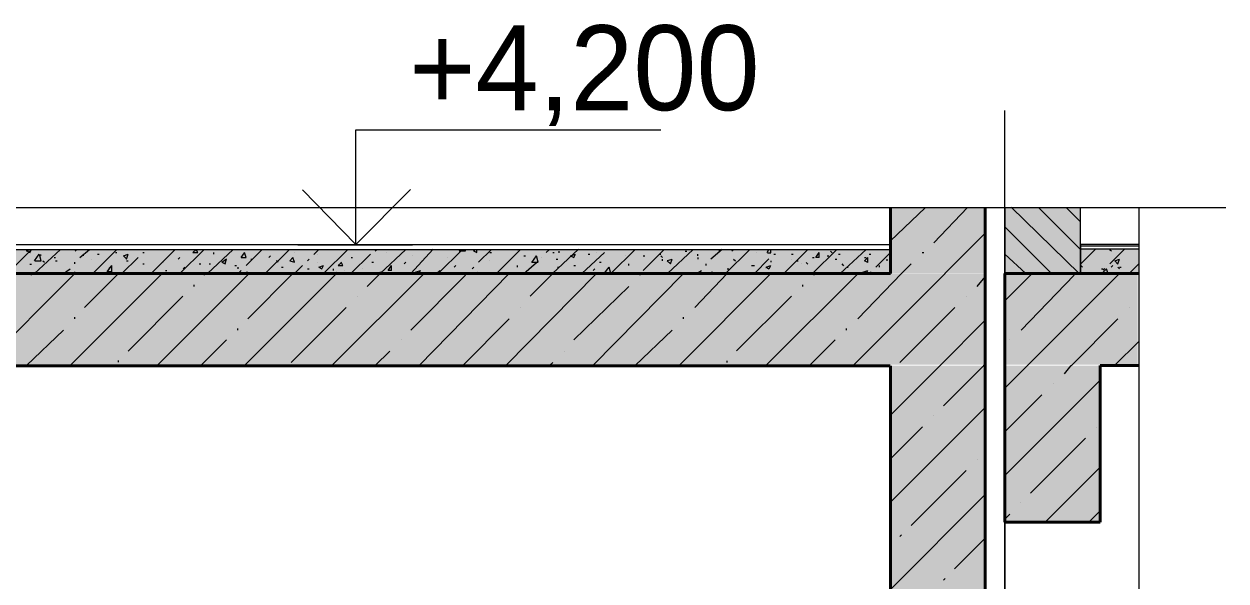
# Model space of a CAD drawing. Header units: millimetres. Extents: x -401725 to 250493, y 305116 to 802890.
# Drawn here: x -375109.752 to -375108.511, y 508956.407 to 508956.982 of the extents above; entities that cross this region are included whole.
import ezdxf

# ---------------------------------------------------------------- set-up
doc = ezdxf.new("R2010")
doc.units = ezdxf.units.MM
doc.layers.add('PDF _Геометрия', color=7, linetype='Continuous', true_color=0x1d1d1d)
doc.layers.add('PDF _Сплошная заливка', color=7, linetype='Continuous', true_color=0xffffff)
doc.layers.add('PDF _Текст', color=7, linetype='Continuous')

msp = doc.modelspace()

# ---------------------------------------------------------------- hatches: boundary and pattern name
at = {"layer": 'PDF _Сплошная заливка', "transparency": 33554559}
h = msp.add_hatch(color=256, dxfattribs=at)
h.paths.add_polyline_path([(-375112.0468, 508956.6303), (-375112.0468, 508956.7243), (-375112.5773, 508956.7243), (-375112.5773, 508956.6303)])
h.paths.add_polyline_path([(-375108.602, 508956.6303), (-375108.602, 508956.7243), (-375108.7403, 508956.7243), (-375108.7403, 508956.6303)])
h.paths.add_polyline_path([(-375108.7603, 508956.6303), (-375108.7603, 508956.7243), (-375109.9019, 508956.7243), (-375109.9019, 508956.6303)])

# ---------------------------------------------------------------- linework, layer by layer
at = {"color": 6, "lineweight": 30}
msp.add_lwpolyline([(-375108.8573, 508956.6292), (-375109.8806, 508956.6295), (-375109.8806, 508956.6009), (-375111.4286, 508955.826), (-375112.0458, 508955.8259)], dxfattribs=at)
at = {"layer": 'PDF _Геометрия', "color": 7, "lineweight": 9}
for points in [[(-375108.7391, 508956.671), (-375108.7391, 508956.8928)], [(-375109.4091, 508956.8727), (-375109.0941, 508956.8727)], [(-375109.409, 508956.7543), (-375109.409, 508956.8727)], [(-375110.5589, 508956.7925), (-375108.5107, 508956.7925)], [(-375109.9005, 508956.7543), (-375108.8572, 508956.7543), (-375108.8572, 508956.7926)], [(-375108.7391, 508956.7244), (-375108.7391, 508956.7928), (-375108.7391, 508953.7227)], [(-375108.6608, 508956.7245), (-375108.6608, 508956.7927)], [(-375108.6008, 508956.7927), (-375108.6008, 508955.2211)], [(-375109.9005, 508956.7492), (-375108.8572, 508956.7492), (-375108.8572, 508956.7543)], [(-375109.6456, 508956.7544), (-375109.5807, 508956.7544)], [(-375109.5807, 508956.7543), (-375109.409, 508956.7543)], [(-375109.4688, 508956.7542), (-375109.3506, 508956.7542)], [(-375108.6008, 508956.7545), (-375108.6609, 508956.7545)], [(-375108.6008, 508956.7527), (-375108.6609, 508956.7527)], [(-375108.6608, 508956.7544), (-375108.6608, 508956.7529)], [(-375108.6608, 508956.7529), (-375108.6608, 508956.7494)], [(-375108.8572, 508956.7243), (-375108.8572, 508956.7492)], [(-375108.6008, 508956.7495), (-375108.6609, 508956.7495)], [(-375108.6608, 508956.7494), (-375108.6608, 508956.7245)], [(-375109.9005, 508956.7243), (-375108.8573, 508956.7243)], [(-375108.7392, 508956.7245), (-375108.6608, 508956.7245)], [(-375108.6609, 508956.7245), (-375108.6008, 508956.7245)], [(-375108.9474, 508956.6294), (-375109.8341, 508956.6294)], [(-375108.8572, 508956.4009), (-375108.8572, 508956.6292)], [(-375108.7391, 508956.611), (-375108.7391, 508956.6326)], [(-375108.7391, 508956.3744), (-375108.7391, 508956.5711)]]:
    msp.add_lwpolyline(points, dxfattribs=at)
at = {"layer": 'PDF _Геометрия', "color": 7, "lineweight": 18}
for points in [[(-375109.409, 508956.7543), (-375109.464, 508956.811)], [(-375109.4091, 508956.7545), (-375109.3525, 508956.8111)]]:
    msp.add_lwpolyline(points, dxfattribs=at)
at = {"layer": 'PDF _Геометрия', "lineweight": 9}
for points in [[(-375108.8574, 508956.7578), (-375108.8208, 508956.7927)], [(-375108.8123, 508956.756), (-375108.7774, 508956.7926)], [(-375108.6624, 508956.7243), (-375108.7324, 508956.7928)], [(-375108.6608, 508956.7494), (-375108.7041, 508956.7927)], [(-375108.6608, 508956.7778), (-375108.6758, 508956.7927)], [(-375108.8008, 508956.7245), (-375108.7592, 508956.7662)], [(-375108.6907, 508956.7245), (-375108.7389, 508956.7727)], [(-375109.7639, 508956.7292), (-375109.744, 508956.7492)], [(-375109.7456, 508956.746), (-375109.7489, 508956.7477), (-375109.7456, 508956.7493)], [(-375109.7456, 508956.7459), (-375109.744, 508956.7492)], [(-375109.7408, 508956.7377), (-375109.7358, 508956.7444)], [(-375109.7407, 508956.7244), (-375109.7141, 508956.7494)], [(-375109.7339, 508956.7376), (-375109.7356, 508956.7442)], [(-375109.7356, 508956.7426), (-375109.7339, 508956.7442)], [(-375109.7206, 508956.7409), (-375109.719, 508956.7409)], [(-375109.6989, 508956.7475), (-375109.6972, 508956.7492)], [(-375109.6939, 508956.741), (-375109.6839, 508956.7493)], [(-375109.6907, 508956.7444), (-375109.6907, 508956.7428)], [(-375109.6807, 508956.7244), (-375109.6557, 508956.7494)], [(-375109.6758, 508956.7444), (-375109.6741, 508956.7444)], [(-375109.6573, 508956.7461), (-375109.6557, 508956.7461)], [(-375109.6506, 508956.7243), (-375109.6339, 508956.7409)], [(-375109.649, 508956.7427), (-375109.644, 508956.7443)], [(-375109.649, 508956.7426), (-375109.6456, 508956.7392)], [(-375109.6457, 508956.7393), (-375109.644, 508956.7443)], [(-375109.6291, 508956.746), (-375109.6274, 508956.746)], [(-375109.6205, 508956.7243), (-375109.5956, 508956.7492)], [(-375109.5924, 508956.7394), (-375109.5907, 508956.7411)], [(-375109.5907, 508956.7244), (-375109.5657, 508956.7493)], [(-375109.5773, 508956.746), (-375109.5723, 508956.746)], [(-375109.5772, 508956.746), (-375109.5739, 508956.7493)], [(-375109.5723, 508956.746), (-375109.5739, 508956.7492)], [(-375109.5622, 508956.7243), (-375109.5356, 508956.7493)], [(-375109.5557, 508956.7444), (-375109.5557, 508956.7461)], [(-375109.5273, 508956.7409), (-375109.5239, 508956.7459)], [(-375109.5273, 508956.741), (-375109.5223, 508956.741)], [(-375109.5223, 508956.741), (-375109.524, 508956.746)], [(-375109.5223, 508956.7327), (-375109.5057, 508956.7494)], [(-375109.5206, 508956.7492), (-375109.5206, 508956.7492)], [(-375109.5025, 508956.7244), (-375109.4774, 508956.7494)], [(-375109.499, 508956.7409), (-375109.4973, 508956.7426)], [(-375109.4773, 508956.7376), (-375109.4739, 508956.741)], [(-375109.4723, 508956.736), (-375109.474, 508956.741)], [(-375109.4723, 508956.7459), (-375109.4723, 508956.7459)], [(-375109.4523, 508956.7442), (-375109.4473, 508956.7493)], [(-375109.4489, 508956.7443), (-375109.4489, 508956.7443)], [(-375109.4425, 508956.7243), (-375109.4174, 508956.7494)], [(-375109.4141, 508956.7245), (-375109.394, 508956.7443)], [(-375109.4139, 508956.7409), (-375109.4123, 508956.7409)], [(-375109.3889, 508956.7477), (-375109.3873, 508956.7493)], [(-375109.384, 508956.7244), (-375109.3574, 508956.7494)], [(-375109.3775, 508956.7462), (-375109.3775, 508956.7462)], [(-375109.3524, 508956.7244), (-375109.3291, 508956.7495)], [(-375109.3506, 508956.7426), (-375109.3506, 508956.7426)], [(-375109.3239, 508956.7243), (-375109.299, 508956.7492)], [(-375109.3139, 508956.741), (-375109.3139, 508956.741)], [(-375109.3025, 508956.7477), (-375109.2957, 508956.7477)], [(-375109.3023, 508956.7476), (-375109.3006, 508956.7493)], [(-375109.2957, 508956.7477), (-375109.2957, 508956.7494)], [(-375109.2874, 508956.7477), (-375109.284, 508956.746)], [(-375109.2873, 508956.7476), (-375109.2857, 508956.7493)], [(-375109.284, 508956.746), (-375109.284, 508956.7494)], [(-375109.2824, 508956.736), (-375109.2691, 508956.7494)], [(-375109.2791, 508956.7495), (-375109.2791, 508956.7495)], [(-375109.2708, 508956.746), (-375109.2691, 508956.746)], [(-375109.2639, 508956.7244), (-375109.2389, 508956.7494)], [(-375109.2522, 508956.7493), (-375109.2522, 508956.7493)], [(-375109.2425, 508956.7478), (-375109.2425, 508956.7478)], [(-375109.2357, 508956.7427), (-375109.234, 508956.7427)], [(-375109.2274, 508956.7359), (-375109.2224, 508956.7427)], [(-375109.2207, 508956.7361), (-375109.2224, 508956.7426)], [(-375109.2175, 508956.7412), (-375109.2175, 508956.7412)], [(-375109.2124, 508956.746), (-375109.209, 508956.7494)], [(-375109.2059, 508956.7244), (-375109.1792, 508956.7495)], [(-375109.2058, 508956.7462), (-375109.2042, 508956.7462)], [(-375109.199, 508956.7459), (-375109.199, 508956.7476)], [(-375109.1875, 508956.7427), (-375109.1824, 508956.7444)], [(-375109.1874, 508956.7428), (-375109.184, 508956.7411)], [(-375109.1841, 508956.741), (-375109.1824, 508956.7444)], [(-375109.1757, 508956.7243), (-375109.1523, 508956.746)], [(-375109.1692, 508956.7444), (-375109.1675, 508956.7444)], [(-375109.1607, 508956.746), (-375109.1607, 508956.746)], [(-375109.1457, 508956.7244), (-375109.1208, 508956.7493)], [(-375109.1308, 508956.7428), (-375109.1308, 508956.7428)], [(-375109.1124, 508956.7426), (-375109.1107, 508956.7426)], [(-375109.1123, 508956.7276), (-375109.0906, 508956.7493)], [(-375109.0958, 508956.7444), (-375109.0941, 508956.7444)], [(-375109.0942, 508956.7428), (-375109.0925, 508956.7411)], [(-375109.0874, 508956.7244), (-375109.0607, 508956.7494)], [(-375109.0708, 508956.7494), (-375109.0708, 508956.7494)], [(-375109.0689, 508956.7476), (-375109.0672, 508956.7476)], [(-375109.0558, 508956.7428), (-375109.0558, 508956.7445)], [(-375109.0558, 508956.7411), (-375109.0558, 508956.7394)], [(-375109.0426, 508956.7395), (-375109.0308, 508956.7495)], [(-375109.0342, 508956.7477), (-375109.0325, 508956.7477)], [(-375109.0273, 508956.7243), (-375109.0023, 508956.7494)], [(-375109.0209, 508956.7477), (-375109.0191, 508956.7494)], [(-375108.9958, 508956.7461), (-375108.9958, 508956.7461)], [(-375108.9842, 508956.7461), (-375108.9825, 508956.7494)], [(-375108.984, 508956.7459), (-375108.9806, 508956.7459)], [(-375108.9806, 508956.7459), (-375108.9806, 508956.7493)], [(-375108.9774, 508956.7444), (-375108.9757, 508956.7444)], [(-375108.9673, 508956.7243), (-375108.9423, 508956.7492)], [(-375108.9592, 508956.7445), (-375108.9575, 508956.7445)], [(-375108.9375, 508956.7244), (-375108.9124, 508956.7493)], [(-375108.9375, 508956.741), (-375108.9357, 508956.741)], [(-375108.9306, 508956.741), (-375108.934, 508956.741), (-375108.9306, 508956.746)], [(-375108.9306, 508956.741), (-375108.9306, 508956.746)], [(-375108.9225, 508956.7428), (-375108.9208, 508956.7428)], [(-375108.919, 508956.7476), (-375108.9173, 508956.7459)], [(-375108.9108, 508956.7445), (-375108.9091, 508956.7445)], [(-375108.9089, 508956.7243), (-375108.8822, 508956.7493)], [(-375108.8806, 508956.7359), (-375108.884, 508956.7376), (-375108.8806, 508956.741)], [(-375108.8839, 508956.7409), (-375108.8822, 508956.7409)], [(-375108.8806, 508956.7359), (-375108.8806, 508956.741)], [(-375108.8791, 508956.7443), (-375108.8773, 508956.7443)], [(-375108.8723, 508956.7309), (-375108.8572, 508956.746)], [(-375108.8242, 508956.746), (-375108.8225, 508956.746)], [(-375108.7173, 508956.7244), (-375108.7389, 508956.7443)], [(-375108.6606, 508956.7343), (-375108.6456, 508956.7493)], [(-375108.6308, 508956.7493), (-375108.629, 508956.7478)], [(-375108.6307, 508956.7344), (-375108.6157, 508956.7494)], [(-375109.7456, 508956.7342), (-375109.744, 508956.7342)], [(-375109.7406, 508956.7376), (-375109.7339, 508956.7376)], [(-375109.7323, 508956.7377), (-375109.7306, 508956.736)], [(-375109.719, 508956.7376), (-375109.7173, 508956.7376)], [(-375109.7107, 508956.7243), (-375109.704, 508956.7293)], [(-375109.6991, 508956.7345), (-375109.6991, 508956.7362)], [(-375109.6823, 508956.7392), (-375109.6823, 508956.7392)], [(-375109.6608, 508956.7262), (-375109.6658, 508956.7262), (-375109.6608, 508956.7327)], [(-375109.6641, 508956.7295), (-375109.6625, 508956.7311)], [(-375109.6608, 508956.7262), (-375109.6608, 508956.7327)], [(-375109.6457, 508956.7377), (-375109.644, 508956.7377)], [(-375109.6291, 508956.7345), (-375109.6274, 508956.7345)], [(-375109.6073, 508956.7359), (-375109.6073, 508956.7359)], [(-375109.5872, 508956.7292), (-375109.5856, 508956.7309)], [(-375109.5707, 508956.7343), (-375109.569, 508956.7343)], [(-375109.5606, 508956.7344), (-375109.559, 508956.7344)], [(-375109.5474, 508956.7361), (-375109.5424, 508956.7395)], [(-375109.5474, 508956.736), (-375109.544, 508956.7343)], [(-375109.5441, 508956.7344), (-375109.5424, 508956.7395)], [(-375109.534, 508956.7327), (-375109.5323, 508956.7327)], [(-375109.5307, 508956.7311), (-375109.5307, 508956.7294)], [(-375109.5174, 508956.7394), (-375109.5158, 508956.7394)], [(-375109.4957, 508956.7309), (-375109.4957, 508956.7309)], [(-375109.4908, 508956.7378), (-375109.4891, 508956.7361)], [(-375109.4857, 508956.7309), (-375109.484, 508956.7309)], [(-375109.4773, 508956.7377), (-375109.4723, 508956.736)], [(-375109.4725, 508956.7245), (-375109.4641, 508956.7327)], [(-375109.459, 508956.7377), (-375109.4573, 508956.7394)], [(-375109.459, 508956.7293), (-375109.4573, 508956.7293)], [(-375109.4489, 508956.7359), (-375109.4489, 508956.7359)], [(-375109.4474, 508956.731), (-375109.4424, 508956.7327)], [(-375109.4474, 508956.7309), (-375109.444, 508956.7294)], [(-375109.4441, 508956.7294), (-375109.4424, 508956.7327)], [(-375109.4324, 508956.7293), (-375109.4324, 508956.7276)], [(-375109.4273, 508956.7326), (-375109.4239, 508956.7359)], [(-375109.4273, 508956.7326), (-375109.4223, 508956.7326)], [(-375109.4223, 508956.7326), (-375109.424, 508956.736)], [(-375109.4025, 508956.7294), (-375109.4025, 508956.7294)], [(-375109.3925, 508956.7361), (-375109.3908, 508956.7361)], [(-375109.3723, 508956.7277), (-375109.3757, 508956.7277), (-375109.3723, 508956.7326)], [(-375109.3723, 508956.7277), (-375109.3723, 508956.7326)], [(-375109.3591, 508956.7344), (-375109.3574, 508956.7361)], [(-375109.3408, 508956.7378), (-375109.3408, 508956.7378)], [(-375109.3074, 508956.731), (-375109.3058, 508956.7327)], [(-375109.289, 508956.7293), (-375109.2873, 508956.731)], [(-375109.2707, 508956.7376), (-375109.2707, 508956.7376)], [(-375109.2425, 508956.7328), (-375109.2425, 508956.7311)], [(-375109.2357, 508956.7243), (-375109.2224, 508956.7359)], [(-375109.2273, 508956.7361), (-375109.2207, 508956.7361)], [(-375109.2023, 508956.7392), (-375109.2006, 508956.7392)], [(-375109.2007, 508956.731), (-375109.199, 508956.731)], [(-375109.1841, 508956.7327), (-375109.1824, 508956.7327)], [(-375109.164, 508956.7276), (-375109.1623, 508956.7293)], [(-375109.1575, 508956.7362), (-375109.1558, 508956.7362)], [(-375109.1525, 508956.7243), (-375109.1474, 508956.7311)], [(-375109.1457, 508956.7244), (-375109.1474, 508956.731)], [(-375109.1273, 508956.7326), (-375109.1273, 508956.7343)], [(-375109.0925, 508956.7377), (-375109.0925, 508956.7394)], [(-375109.0875, 508956.7377), (-375109.0841, 508956.7343)], [(-375109.0874, 508956.7378), (-375109.0824, 508956.7393)], [(-375109.0841, 508956.7344), (-375109.0824, 508956.7393)], [(-375109.0474, 508956.7328), (-375109.0474, 508956.7343)], [(-375109.0257, 508956.7294), (-375109.024, 508956.7294)], [(-375109.019, 508956.7393), (-375109.0172, 508956.7376)], [(-375109.0007, 508956.7327), (-375108.999, 508956.7327)], [(-375108.9991, 508956.7327), (-375108.9974, 508956.7327)], [(-375108.9975, 508956.7245), (-375108.9825, 508956.7395)], [(-375108.9859, 508956.7312), (-375108.9825, 508956.7294)], [(-375108.9857, 508956.7294), (-375108.9857, 508956.7294)], [(-375108.9855, 508956.7309), (-375108.9806, 508956.7326)], [(-375108.9823, 508956.7292), (-375108.9806, 508956.7326)], [(-375108.9806, 508956.7375), (-375108.9806, 508956.736)], [(-375108.9591, 508956.7394), (-375108.9591, 508956.7394)], [(-375108.954, 508956.7376), (-375108.9523, 508956.7376)], [(-375108.9491, 508956.7345), (-375108.9491, 508956.7345)], [(-375108.944, 508956.7359), (-375108.9423, 508956.7342)], [(-375108.9141, 508956.7394), (-375108.9124, 508956.7394)], [(-375108.9073, 508956.7343), (-375108.9056, 508956.7325)], [(-375108.9024, 508956.731), (-375108.9007, 508956.731)], [(-375108.8689, 508956.7326), (-375108.8689, 508956.7309)], [(-375108.8608, 508956.7394), (-375108.8608, 508956.7377)], [(-375108.8457, 508956.7243), (-375108.8358, 508956.7344)], [(-375108.6606, 508956.7327), (-375108.6589, 508956.731)], [(-375108.6392, 508956.7293), (-375108.6375, 508956.7293)], [(-375108.6389, 508956.7243), (-375108.6339, 508956.7293)], [(-375108.6376, 508956.7278), (-375108.6358, 508956.7295)], [(-375108.6323, 508956.7242), (-375108.634, 508956.7292)], [(-375108.6291, 508956.731), (-375108.6274, 508956.7328)], [(-375108.6256, 508956.7376), (-375108.6206, 508956.7393)], [(-375108.6255, 508956.7376), (-375108.6222, 508956.7342)], [(-375108.6223, 508956.7343), (-375108.6206, 508956.7393)], [(-375108.6223, 508956.7309), (-375108.6206, 508956.7293)], [(-375108.6207, 508956.731), (-375108.619, 508956.731)], [(-375108.6108, 508956.7245), (-375108.6008, 508956.7345)], [(-375109.7942, 508956.6294), (-375109.6991, 508956.7245)], [(-375109.744, 508956.7226), (-375109.744, 508956.7242)], [(-375109.7039, 508956.6294), (-375109.6089, 508956.7243)], [(-375109.6991, 508956.7245), (-375109.6991, 508956.7261)], [(-375109.6891, 508956.6894), (-375109.654, 508956.7244)], [(-375109.6141, 508956.6293), (-375109.519, 508956.7244)], [(-375109.6057, 508956.7277), (-375109.604, 508956.7277)], [(-375109.5658, 508956.7228), (-375109.5641, 508956.7245)], [(-375109.5291, 508956.726), (-375109.5274, 508956.7277)], [(-375109.524, 508956.6293), (-375109.4291, 508956.7245)], [(-375109.5223, 508956.726), (-375109.5206, 508956.726)], [(-375109.5206, 508956.6777), (-375109.4739, 508956.7244)], [(-375109.4339, 508956.6293), (-375109.3389, 508956.7242)], [(-375109.4291, 508956.7261), (-375109.4291, 508956.7261)], [(-375109.4207, 508956.7277), (-375109.4207, 508956.7277)], [(-375109.3973, 508956.711), (-375109.384, 508956.7243)], [(-375109.3841, 508956.726), (-375109.3824, 508956.726)], [(-375109.3524, 508956.6661), (-375109.2957, 508956.7228)], [(-375109.3475, 508956.726), (-375109.3424, 508956.7277)], [(-375109.3474, 508956.7261), (-375109.3441, 508956.7245)], [(-375109.3457, 508956.7244), (-375109.3457, 508956.7244)], [(-375109.3441, 508956.7244), (-375109.3424, 508956.7277)], [(-375109.3439, 508956.6292), (-375109.2506, 508956.7244)], [(-375109.3424, 508956.7277), (-375109.3424, 508956.7277)], [(-375109.3257, 508956.7244), (-375109.3223, 508956.7276)], [(-375109.3256, 508956.7243), (-375109.324, 508956.7243)], [(-375109.3223, 508956.7244), (-375109.3223, 508956.7276)], [(-375109.2941, 508956.7244), (-375109.2941, 508956.7244)], [(-375109.2841, 508956.726), (-375109.2824, 508956.7243)], [(-375109.254, 508956.6293), (-375109.1607, 508956.7243)], [(-375109.2458, 508956.7244), (-375109.2441, 508956.7244)], [(-375109.2291, 508956.7011), (-375109.2058, 508956.7244)], [(-375109.199, 508956.7243), (-375109.199, 508956.7243)], [(-375109.1642, 508956.6294), (-375109.0708, 508956.7245)], [(-375109.1523, 508956.7244), (-375109.1457, 508956.7244)], [(-375109.1156, 508956.7227), (-375109.1156, 508956.7244)], [(-375109.0756, 508956.6292), (-375108.9806, 508956.7243)], [(-375109.059, 508956.6893), (-375109.0257, 508956.7243)], [(-375109.0572, 508956.7243), (-375109.0523, 508956.7277)], [(-375109.0423, 508956.7259), (-375109.0406, 508956.7259)], [(-375109.0406, 508956.7259), (-375109.0406, 508956.7244)], [(-375109.0208, 508956.7245), (-375109.0208, 508956.726)], [(-375108.9856, 508956.6293), (-375108.8907, 508956.7242)], [(-375108.9423, 508956.7243), (-375108.9423, 508956.7243)], [(-375108.9357, 508956.7228), (-375108.9357, 508956.7245)], [(-375108.8957, 508956.6294), (-375108.8007, 508956.7244)], [(-375108.8908, 508956.6778), (-375108.8458, 508956.7245)], [(-375108.8857, 508956.7259), (-375108.8822, 508956.7243)], [(-375108.8855, 508956.726), (-375108.8806, 508956.7277)], [(-375108.8823, 508956.7243), (-375108.8806, 508956.7277)], [(-375108.8773, 508956.7244), (-375108.8773, 508956.7261)], [(-375108.8674, 508956.7243), (-375108.8657, 508956.7243)], [(-375108.7676, 508956.7112), (-375108.7592, 508956.7211)], [(-375108.7391, 508956.6961), (-375108.7108, 508956.7244)], [(-375108.7223, 508956.666), (-375108.6673, 508956.7227)], [(-375108.7156, 508956.6294), (-375108.6206, 508956.7244)], [(-375108.6392, 508956.7243), (-375108.6375, 508956.7243)], [(-375109.5758, 508956.7111), (-375109.5758, 508956.7128)], [(-375109.1839, 508956.656), (-375109.1273, 508956.7109)], [(-375108.9474, 508956.7111), (-375108.9474, 508956.7128)], [(-375109.6442, 508956.6444), (-375109.5875, 508956.7011)], [(-375109.4074, 508956.7011), (-375109.4074, 508956.7011)], [(-375109.0159, 508956.6445), (-375108.9591, 508956.7011)], [(-375108.779, 508956.7011), (-375108.779, 508956.7011)], [(-375109.6991, 508956.6778), (-375109.6991, 508956.6795)], [(-375109.4757, 508956.6326), (-375109.419, 508956.6895)], [(-375109.2389, 508956.6894), (-375109.2389, 508956.6894)], [(-375109.0708, 508956.6778), (-375109.0708, 508956.6795)], [(-375108.8474, 508956.6327), (-375108.7907, 508956.6894)], [(-375108.6106, 508956.6892), (-375108.6106, 508956.6892)], [(-375109.7491, 508956.6294), (-375109.7108, 508956.6661)], [(-375109.5307, 508956.6661), (-375109.5307, 508956.6677)], [(-375109.2989, 508956.6292), (-375109.2506, 508956.6776)], [(-375109.1208, 508956.6293), (-375109.0824, 508956.666)], [(-375108.9023, 508956.6661), (-375108.9023, 508956.6676)], [(-375108.8058, 508956.6294), (-375108.7592, 508956.6762)], [(-375108.6706, 508956.6292), (-375108.6222, 508956.6776)], [(-375109.569, 508956.6294), (-375109.5424, 508956.656)], [(-375109.3623, 508956.656), (-375109.3623, 508956.656)], [(-375108.9406, 508956.6294), (-375108.914, 508956.656)], [(-375108.7339, 508956.656), (-375108.7339, 508956.656)], [(-375108.6257, 508956.6295), (-375108.6008, 508956.6544)], [(-375109.3889, 508956.6293), (-375109.3739, 508956.6443)], [(-375109.1941, 508956.6444), (-375109.1941, 508956.6444)], [(-375109.654, 508956.6328), (-375109.654, 508956.6345)], [(-375109.2092, 508956.6295), (-375109.2058, 508956.6327)], [(-375109.0257, 508956.6327), (-375109.0257, 508956.6344)], [(-375108.8573, 508956.5777), (-375108.8056, 508956.6294)], [(-375108.8024, 508956.5878), (-375108.7608, 508956.6295)], [(-375108.7609, 508956.6294), (-375108.7592, 508956.6311)], [(-375108.739, 508956.6061), (-375108.7157, 508956.6294)], [(-375108.6773, 508956.6209), (-375108.6706, 508956.6293)], [(-375108.7391, 508956.516), (-375108.6407, 508956.6144)], [(-375108.6891, 508956.6111), (-375108.6891, 508956.6111)], [(-375108.739, 508956.5611), (-375108.7008, 508956.5993)], [(-375108.8575, 508956.4879), (-375108.7592, 508956.5861)], [(-375108.8124, 508956.5777), (-375108.8124, 508956.5777)], [(-375108.8574, 508956.5328), (-375108.8241, 508956.5661)], [(-375108.7124, 508956.4976), (-375108.6557, 508956.5544)], [(-375108.644, 508956.5659), (-375108.644, 508956.5659)], [(-375108.7673, 508956.5327), (-375108.7673, 508956.5327)], [(-375108.8357, 508956.4643), (-375108.779, 508956.521)], [(-375108.6975, 508956.4677), (-375108.6407, 508956.5244)], [(-375108.8575, 508956.3977), (-375108.7592, 508956.4961)], [(-375108.7225, 508956.4877), (-375108.7225, 508956.4877)], [(-375108.7389, 508956.4709), (-375108.7339, 508956.4759)], [(-375108.6524, 508956.4677), (-375108.6407, 508956.4794)], [(-375108.8475, 508956.4528), (-375108.8458, 508956.4545)], [(-375108.7909, 508956.4195), (-375108.7592, 508956.4512)], [(-375108.8024, 508956.4077), (-375108.8007, 508956.4094)]]:
    msp.add_lwpolyline(points, dxfattribs=at)
at = {"layer": 'PDF _Геометрия', "color": 7, "lineweight": 40}
for points in [[(-375108.8572, 508956.7926), (-375108.8572, 508956.7243)], [(-375108.7592, 508956.7245), (-375108.7592, 508956.7927)], [(-375108.8572, 508956.7243), (-375109.9005, 508956.7243)], [(-375108.7592, 508956.6294), (-375108.7592, 508956.7245)], [(-375108.6008, 508956.7245), (-375108.7392, 508956.7245)], [(-375108.7391, 508956.7244), (-375108.7391, 508956.6294)], [(-375109.9005, 508956.6292), (-375108.8573, 508956.6292)], [(-375108.8572, 508956.6292), (-375108.8572, 508955.0509)], [(-375108.7592, 508955.0512), (-375108.7592, 508956.6295)], [(-375108.7391, 508956.6294), (-375108.7391, 508956.4677)], [(-375108.6407, 508956.6295), (-375108.6008, 508956.6295)], [(-375108.6407, 508956.4677), (-375108.6407, 508956.6293)], [(-375108.7391, 508956.4677), (-375108.6407, 508956.4677)]]:
    msp.add_lwpolyline(points, dxfattribs=at)
at = {"layer": 'PDF _Сплошная заливка', "lineweight": 5, "transparency": 33554559}
for points in [[(-375108.8575, 508956.7927), (-375108.7592, 508956.7927), (-375108.8575, 508956.7245), (-375108.7592, 508956.7245)], [(-375108.7392, 508956.7927), (-375108.6608, 508956.7927), (-375108.7392, 508956.7245), (-375108.6608, 508956.7245)], [(-375109.9005, 508956.7492), (-375108.8573, 508956.7492), (-375109.9005, 508956.7243), (-375108.8573, 508956.7243)], [(-375108.6607, 508956.7495), (-375108.6008, 508956.7495), (-375108.6607, 508956.7243), (-375108.6008, 508956.7243)], [(-375108.8575, 508956.6294), (-375108.7592, 508956.6294), (-375108.8575, 508955.0511), (-375108.7592, 508955.0511)], [(-375108.7391, 508956.6293), (-375108.6407, 508956.6293), (-375108.7391, 508956.4677), (-375108.6407, 508956.4677)]]:
    msp.add_solid(points, dxfattribs=at)

# ---------------------------------------------------------------- texts
at = {"layer": 'PDF _Текст', "insert": (-375109.354, 508956.9288), "char_height": 0.08768, "attachment_point": 4, "style": ''}
msp.add_mtext('+4,200', dxfattribs=at)

doc.saveas('drawing.dxf')
